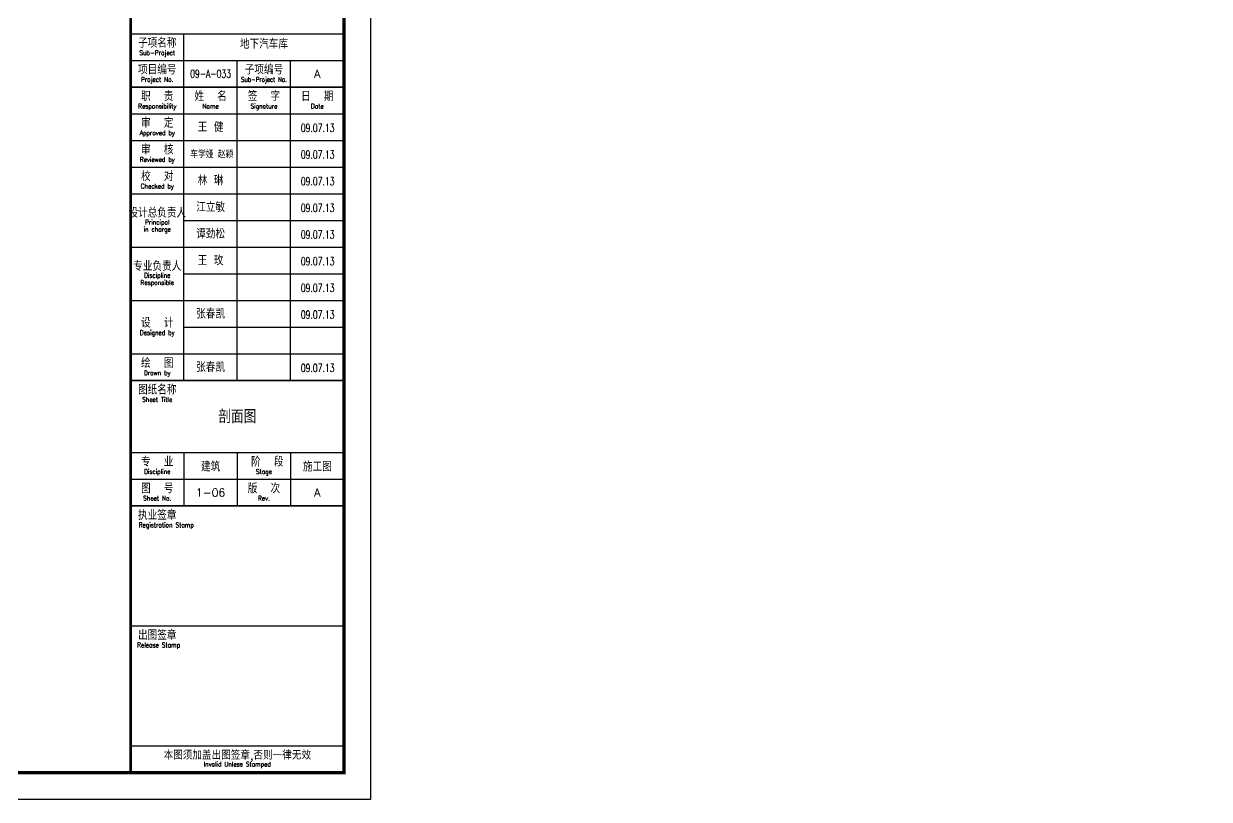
# Model space of a CAD drawing. Extents: x -1348811 to 123514, y -640545 to 749356.
# Drawn here: x -792585 to -725923, y 55076 to 98689 of the extents above; entities that cross this region are included whole.
import ezdxf
from ezdxf.enums import TextEntityAlignment as Align
from ezdxf.xclip import XClip

# ---------------------------------------------------------------- set-up
doc = ezdxf.new("R2010")
doc.units = 0
doc.header["$LTSCALE"] = 10
doc.header["$MEASUREMENT"] = 0
doc.header["$XCLIPFRAME"] = 0
doc.layers.get('0').update_dxf_attribs({"linetype": 'CONTINUOUS'})
doc.layers.get('Defpoints').update_dxf_attribs({"linetype": 'CONTINUOUS'})
for name, color, linetype in [('AXIS', 3, 'CONTINUOUS'), ('wall', 8, 'CONTINUOUS'), ('WINDOW', 4, 'CONTINUOUS'), ('图框', 7, 'CONTINUOUS')]:
    doc.layers.add(name, color=color, linetype=linetype)
doc.styles.add('DIM_FONT', font='SIMPLEX', dxfattribs={"width": 0.8, "bigfont": 'HZTXT'})
doc.styles.add('TKZ1_tjhts.shx', font='tjromant.shx', dxfattribs={"bigfont": 'tjhts.shx'})
doc.styles.add('TKZ2_tjkts.shx', font='tjromant.shx', dxfattribs={"bigfont": 'tjkts.shx'})
doc.styles.add('黑体', font='simhei.ttf')
doc.dimstyles.new('DIMN150', dxfattribs={"dimscale": 1.5, "dimtxt": 300, "dimasz": 100, "dimexe": 250, "dimexo": 300, "dimgap": 150, "dimtad": 1, "dimdec": 0, "dimzin": 0, "dimdsep": 46, "dimtxsty": 'DIM_FONT', "dimblk": 'ARCHTICK', "dimcen": 0.09, "dimclrt": 7, "dimazin": 2, "dimtfac": 1, "dimtdec": 0, "dimtix": 1, "dimtmove": 2, "dimatfit": 3, "dimfxl": 0, "dimtolj": 1, "dimtzin": 0, "dimarcsym": 0})

# ---------------------------------------------------------------- blocks, each defined once
blk = doc.blocks.new('_ArchTick')
at = {"color": 0, "linetype": 'ByBlock', "const_width": 0.4}
blk.add_lwpolyline([(-0.5, -0.5), (0.5, 0.5)], dxfattribs=at)
blk = doc.blocks.new('*D1665')
at = {"layer": 'AXIS', "color": 0, "lineweight": -2}
for p, q in [((0, -18434), (0, -23309)), ((211333, -18434), (211333, -23309)), ((0, -22934), (211333, -22934))]:
    blk.add_line(p, q, dxfattribs=at)
at = {"layer": 'Defpoints', "color": 0}
for p in [(0, -17984), (211333, -17984), (211333, -22934)]:
    blk.add_point(p, dxfattribs=at)
at = {"layer": 'AXIS', "color": 0, "lineweight": -2, "xscale": 150, "yscale": 150, "zscale": 150, "rotation": 180}
blk.add_blockref('_ArchTick', (0, -22934), dxfattribs=at)
at = {"layer": 'AXIS', "color": 0, "lineweight": -2, "xscale": 150, "yscale": 150, "zscale": 150}
blk.add_blockref('_ArchTick', (211333, -22934), dxfattribs=at)
at = {"layer": 'AXIS', "color": 7, "insert": (105667, -22484), "char_height": 450, "attachment_point": 5, "style": 'DIM_FONT'}
blk.add_mtext('\\A1;211333', dxfattribs=at)
blk = doc.blocks.new('A1+')
for p, q in [((96100, -30700), (104100, -30700)), ((98100, -43700), (98100, -30700)), ((96100, -31700), (104100, -31700)), ((100100, -43700), (100100, -31700)), ((102100, -43700), (102100, -31700)), ((96100, -33700), (104100, -33700)), ((96100, -34700), (104100, -34700)), ((96100, -35700), (104100, -35700)), ((96100, -36700), (104100, -36700)), ((98100, -37700), (104100, -37700)), ((96100, -38700), (104100, -38700)), ((98100, -39700), (104100, -39700)), ((96100, -40700), (104100, -40700)), ((98100, -41700), (104100, -41700)), ((96100, -42700), (104100, -42700)), ((96100, -46400), (104100, -46400)), ((98100, -46400), (98100, -48400)), ((100100, -46400), (100100, -48400)), ((102100, -46400), (102100, -48400)), ((96100, -47400), (104100, -47400)), ((96100, -52900), (104100, -52900)), ((96100, -57400), (104100, -57400))]:
    blk.add_line(p, q)
for points, const_width in [([(96100, -1000), (96100, -58400)], 100), ([(96100, -32700), (104100, -32700)], 60), ([(96100, -43700), (104100, -43700)], 60), ([(96100, -48400), (104100, -48400)], 60)]:
    blk.add_lwpolyline(points, dxfattribs=dict(const_width=const_width))
at = {"layer": '图框'}
for p, q in [((105100, -59400), (105100, 0)), ((0, -59400), (105100, -59400))]:
    blk.add_line(p, q, dxfattribs=at)
at = {"layer": '图框', "const_width": 120}
blk.add_lwpolyline([(104100, -1000), (2500, -1000), (2500, -58400), (104100, -58400)], close=True, dxfattribs=at)
at = {"style": 'TKZ2_tjkts.shx'}
for s, height, p in [('子项名称', 360, (97100, -31045)), ('项目编号', 360, (97100, -32045)), ('职  责', 360, (97100, -33045)), ('姓  名', 360, (99100, -33045)), ('签  字', 360, (101100, -33045)), ('日  期', 360, (103100, -33045)), ('审  定', 360, (97100, -34045)), ('审  核', 360, (97100, -35045)), ('校  对', 360, (97100, -36045)), ('设  计', 360, (97100, -41535)), ('绘  图', 360, (97100, -43045)), ('图纸名称', 360, (97100, -44045)), ('专  业', 360, (97100, -46745)), (' 阶  段', 360, (101100, -46745)), ('图  号', 360, (97100, -47745)), ('版  次', 360, (101100, -47745)), ('执业签章', 360, (97100, -48745)), ('出图签章', 360, (97100, -53245)), ('本图须加盖出图签章,否则一律无效', 300, (100100, -57757))]:
    blk.add_text(s, height=height, dxfattribs=at).set_placement(p, align=Align.MIDDLE_CENTER)
at = {"style": 'TKZ2_tjkts.shx', "width": 0.8}
for s, height, p in [('Sub-Project', 180, (97100, -31415)), ('Project No.', 180, (97100, -32415)), ('Responsibility', 180, (97100, -33415)), ('Name', 180, (99100, -33415)), ('Signature', 180, (101100, -33415)), ('Date', 180, (103100, -33415)), ('Approved by', 180, (97100, -34415)), ('Reviewed by', 180, (97100, -35415)), ('Checked by', 180, (97100, -36415)), ('设计总负责人', 360, (97100, -37412)), ('Principal', 180, (97100, -37765)), ('in charge', 180, (97100, -38030)), ('专业负责人', 360, (97100, -39412)), ('Responsible', 180, (97100, -40030)), ('Discipline', 180, (97100, -39757)), ('Designed by', 180, (97100, -41905)), ('Drawn by', 180, (97100, -43415)), ('Sheet Title', 180, (97100, -44415)), ('Discipline', 180, (97100, -47115)), ('Stage', 180, (101100, -47115)), ('Sheet No.', 180, (97100, -48115)), ('Rev.', 180, (101100, -48115)), ('Registration Stamp', 180, (97436, -49115)), ('Release Stamp', 180, (97152, -53615)), ('Invalid Unless Stamped', 180, (100100, -58083))]:
    blk.add_text(s, height=height, dxfattribs=at).set_placement(p, align=Align.MIDDLE_CENTER)
at = {"layer": '图框', "color": 6, "style": 'TKZ1_tjhts.shx'}
for s, height, p in [('地下汽车库', 360, (101100, -31084)), ('A', 300, (103100, -32200)), ('王 健', 360, (99100, -34200)), ('林 琳', 360, (99100, -36200)), ('江立敏', 360, (99100, -37200)), ('谭劲松', 360, (99100, -38200)), ('王 玫', 360, (99100, -39200)), ('张春凯', 360, (99100, -41200)), ('张春凯', 360, (99100, -43200)), ('A', 300, (103100, -47900))]:
    blk.add_text(s, height=height, dxfattribs=at).set_placement(p, align=Align.MIDDLE_CENTER)
at = {"layer": '图框', "style": 'TKZ2_tjkts.shx'}
blk.add_text('子项编号', height=360, dxfattribs=at).set_placement((101100, -32045), align=Align.MIDDLE_CENTER)
at = {"layer": '图框', "color": 6}
for s, height, style, width, p in [('09-A-033', 300, 'TKZ1_tjhts.shx', 0.7, (99100, -32200)), ('09.07.13', 300, 'TKZ1_tjhts.shx', 0.7, (103112, -34231)), ('  车学娅 赵颖', 260, '黑体', 0.8, (98989, -35200)), ('09.07.13', 300, 'TKZ1_tjhts.shx', 0.7, (103112, -35231)), ('09.07.13', 300, 'TKZ1_tjhts.shx', 0.7, (103112, -36231)), ('09.07.13', 300, 'TKZ1_tjhts.shx', 0.7, (103112, -37231)), ('09.07.13', 300, 'TKZ1_tjhts.shx', 0.7, (103112, -38231)), ('09.07.13', 300, 'TKZ1_tjhts.shx', 0.7, (103112, -39231)), ('09.07.13', 300, 'TKZ1_tjhts.shx', 0.7, (103112, -40231)), ('09.07.13', 300, 'TKZ1_tjhts.shx', 0.7, (103112, -41231)), ('09.07.13', 300, 'TKZ1_tjhts.shx', 0.7, (103112, -43231))]:
    blk.add_text(s, height=height, dxfattribs=dict(at, style=style, width=width)).set_placement(p, align=Align.MIDDLE_CENTER)
at = {"layer": '图框', "style": 'TKZ2_tjkts.shx', "width": 0.7}
blk.add_text('Sub-Project No.', height=180, dxfattribs=at).set_placement((101100, -32415), align=Align.MIDDLE_CENTER)
at = {"layer": '图框', "color": 6, "style": 'TKZ1_tjhts.shx'}
for s, p in [('建筑', (99100, -47110)), ('施工图', (103100, -47110))]:
    blk.add_text(s, height=360, dxfattribs=at).set_placement(p, align=Align.CENTER)
blk = doc.blocks.new('PM')
at = {"layer": 'WINDOW', "const_width": 20}
blk.add_lwpolyline([(-2804.2, -7749.7), (8787.2, -8249.7), (38133.4, -8569.7), (66251.4, -8799.7), (83216.3, -8929.7), (128148.2, -9219.7), (141243.1, -9299.7), (189509.6, -9589.7), (209333.4, -9799.7)], dxfattribs=at)
at = {"layer": 'AXIS'}
dim = blk.add_aligned_dim(p1=(0, -17984), p2=(211333.4, -17984), distance=-4950, dimstyle='DIMN150', dxfattribs=at)
dim.commit()
dim.dimension.update_dxf_attribs({"geometry": '*D1665', "text_midpoint": (105666.7, -22484)})

msp = doc.modelspace()

# ---------------------------------------------------------------- block references
at = {"xscale": 1.5, "yscale": 1.5, "zscale": 1.5}
msp.add_blockref('A1+', (-930726, 144176.5), dxfattribs=at)
at = {"layer": 'wall'}
ref = msp.add_blockref('PM', (-904223.9, 90605.3), dxfattribs=at)
XClip(ref).set_block_clipping_path([(-16661.3356396881, -33446.1454785406), (109152.9914578321, 1864.8020964313)])

# ---------------------------------------------------------------- texts
at = {"layer": '图框', "color": 60, "style": 'TKZ1_tjhts.shx'}
for s, height, p in [('剖面图', 750, (-780576, 76601.5)), ('1-06', 450, (-782076, 72326.5))]:
    msp.add_text(s, height=height, dxfattribs=at).set_placement(p, align=Align.MIDDLE_CENTER)

doc.saveas('drawing.dxf')
